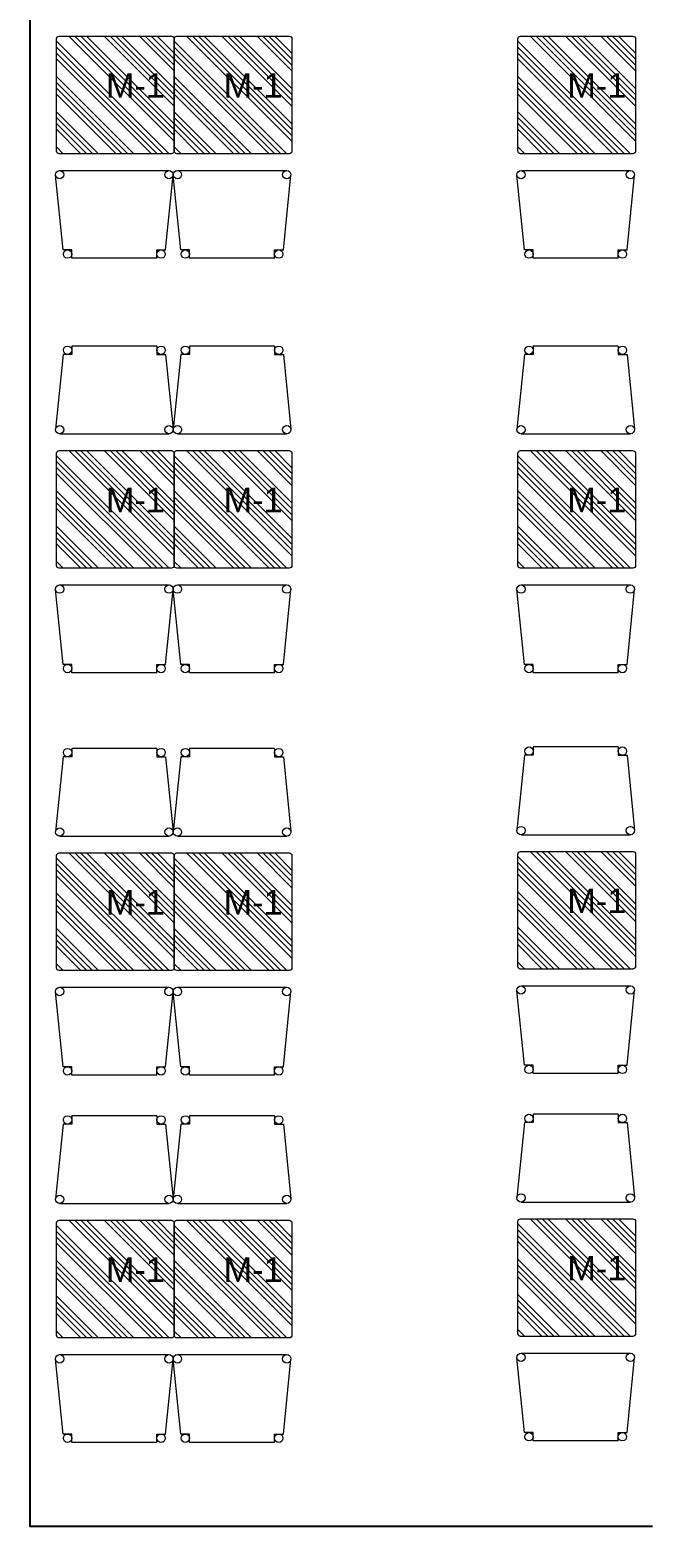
# Model space of a CAD drawing. Header units: centimetres. Extents: x 129282 to 136766, y 26190 to 28185.
# Drawn here: x 132624 to 132859, y 26190 to 26763 of the extents above; entities that cross this region are included whole.
import ezdxf

# ---------------------------------------------------------------- set-up
doc = ezdxf.new("R2010")
doc.units = ezdxf.units.CM
doc.header["$LTSCALE"] = 10
doc.header["$MEASUREMENT"] = 0
doc.layers.add('ARK_AHŞAP', color=45, linetype='Continuous', lineweight=15)
doc.layers.add('ARK_METAL', color=252, linetype='Continuous', lineweight=15)
doc.layers.add('LP-DIMENSION_INT_100', color=51, linetype='Continuous')
doc.layers.add('SD-YAZI', color=233, linetype='Continuous')
doc.styles.get("Standard").update_dxf_attribs({"font": 'arial.ttf'})
pattern_1 = [(135, (100268.181, -191197.783), (-6.7351921, -6.7351921), []), (135, (100268.181, -191195.5375), (-6.7351921, -6.7351921), []), (135, (100268.181, -191193.292), (-6.7351921, -6.7351921), []), (135, (100268.181, -191191.047), (-6.7351921, -6.7351921), [])]
pattern_2 = [(135, (100223.181, -191197.783), (-6.7351921, -6.7351921), []), (135, (100223.181, -191195.5375), (-6.7351921, -6.7351921), []), (135, (100223.181, -191193.292), (-6.7351921, -6.7351921), []), (135, (100223.181, -191191.047), (-6.7351921, -6.7351921), [])]
pattern_3 = [(135, (100268.181, -191650.964), (-6.7351921, -6.7351921), []), (135, (100268.181, -191648.719), (-6.7351921, -6.7351921), []), (135, (100268.181, -191646.474), (-6.7351921, -6.7351921), []), (135, (100268.181, -191644.229), (-6.7351921, -6.7351921), [])]
pattern_4 = [(135, (100223.181, -191650.964), (-6.7351921, -6.7351921), []), (135, (100223.181, -191648.719), (-6.7351921, -6.7351921), []), (135, (100223.181, -191646.474), (-6.7351921, -6.7351921), []), (135, (100223.181, -191644.229), (-6.7351921, -6.7351921), [])]

# ---------------------------------------------------------------- blocks, each defined once
blk = doc.blocks.new('kj')
at = {"layer": 'LP-DIMENSION_INT_100', "color": 2}
blk.add_lwpolyline([(130239.37, 28185.2), (129939.37, 28185.2), (129939.37, 26190.2), (130177.37, 26190.2)], dxfattribs=at)

msp = doc.modelspace()

# ---------------------------------------------------------------- hatches: boundary and pattern name
at = {"layer": 'ARK_METAL'}
h = msp.add_hatch(dxfattribs=at)
h.set_pattern_fill('ANSI34', color=256, scale=0.5, angle=450)
h.set_pattern_definition(pattern_2)
h.paths.add_polyline_path([(132679.28, 26759.4, 0.414214), (132678.28, 26760.4), (132635.28, 26760.4, 0.414214), (132634.28, 26759.4), (132634.28, 26716.4, 0.414214), (132635.28, 26715.4), (132678.28, 26715.4, 0.414214), (132679.28, 26716.4)])
h = msp.add_hatch(dxfattribs=at)
h.set_pattern_fill('ANSI34', color=256, scale=0.5, angle=450)
h.set_pattern_definition(pattern_2)
h.paths.add_polyline_path([(132679.28, 26759.4, 0.414214), (132678.28, 26760.4), (132635.28, 26760.4, 0.414214), (132634.28, 26759.4), (132634.28, 26716.4, 0.414214), (132635.28, 26715.4), (132678.28, 26715.4, 0.414214), (132679.28, 26716.4)])
h = msp.add_hatch(dxfattribs=at)
h.set_pattern_fill('ANSI34', color=256, scale=0.5, angle=450)
h.set_pattern_definition(pattern_1)
h.paths.add_polyline_path([(132724.28, 26759.4, 0.414214), (132723.28, 26760.4), (132680.28, 26760.4, 0.414214), (132679.28, 26759.4), (132679.28, 26716.4, 0.414214), (132680.28, 26715.4), (132723.28, 26715.4, 0.414214), (132724.28, 26716.4)])
h = msp.add_hatch(dxfattribs=at)
h.set_pattern_fill('ANSI34', color=256, scale=0.5, angle=450)
h.set_pattern_definition(pattern_1)
h.paths.add_polyline_path([(132724.28, 26759.4, 0.414214), (132723.28, 26760.4), (132680.28, 26760.4, 0.414214), (132679.28, 26759.4), (132679.28, 26716.4, 0.414214), (132680.28, 26715.4), (132723.28, 26715.4, 0.414214), (132724.28, 26716.4)])
h = msp.add_hatch(dxfattribs=at)
h.set_pattern_fill('ANSI34', color=256, scale=0.5, angle=450)
h.set_pattern_definition([(135, (100399.554, -191197.783), (-6.7351921, -6.7351921), []), (135, (100399.554, -191195.5375), (-6.7351921, -6.7351921), []), (135, (100399.554, -191193.292), (-6.7351921, -6.7351921), []), (135, (100399.554, -191191.047), (-6.7351921, -6.7351921), [])])
h.paths.add_polyline_path([(132855.65, 26759.4, 0.414214), (132854.65, 26760.4), (132811.65, 26760.4, 0.414214), (132810.65, 26759.4), (132810.65, 26716.4, 0.414214), (132811.65, 26715.4), (132854.65, 26715.4, 0.414214), (132855.65, 26716.4)])
h = msp.add_hatch(dxfattribs=at)
h.set_pattern_fill('ANSI34', color=256, scale=0.5, angle=450)
h.set_pattern_definition([(135, (100223.181, -191356.401), (-6.7351921, -6.7351921), []), (135, (100223.181, -191354.156), (-6.7351921, -6.7351921), []), (135, (100223.181, -191351.911), (-6.7351921, -6.7351921), []), (135, (100223.181, -191349.666), (-6.7351921, -6.7351921), [])])
h.paths.add_polyline_path([(132679.28, 26600.79, 0.414214), (132678.28, 26601.79), (132635.28, 26601.79, 0.414214), (132634.28, 26600.79), (132634.28, 26557.79, 0.414214), (132635.28, 26556.79), (132678.28, 26556.79, 0.414214), (132679.28, 26557.79)])
h = msp.add_hatch(dxfattribs=at)
h.set_pattern_fill('ANSI34', color=256, scale=0.5, angle=450)
h.set_pattern_definition([(135, (100268.181, -191356.401), (-6.7351921, -6.7351921), []), (135, (100268.181, -191354.156), (-6.7351921, -6.7351921), []), (135, (100268.181, -191351.911), (-6.7351921, -6.7351921), []), (135, (100268.181, -191349.666), (-6.7351921, -6.7351921), [])])
h.paths.add_polyline_path([(132724.28, 26600.79, 0.414214), (132723.28, 26601.79), (132680.28, 26601.79, 0.414214), (132679.28, 26600.79), (132679.28, 26557.79, 0.414214), (132680.28, 26556.79), (132723.28, 26556.79, 0.414214), (132724.28, 26557.79)])
h = msp.add_hatch(dxfattribs=at)
h.set_pattern_fill('ANSI34', color=256, scale=0.5, angle=450)
h.set_pattern_definition([(135, (100399.554, -191356.401), (-6.7351921, -6.7351921), []), (135, (100399.554, -191354.156), (-6.7351921, -6.7351921), []), (135, (100399.554, -191351.911), (-6.7351921, -6.7351921), []), (135, (100399.554, -191349.666), (-6.7351921, -6.7351921), [])])
h.paths.add_polyline_path([(132855.65, 26600.79, 0.414214), (132854.65, 26601.79), (132811.65, 26601.79, 0.414214), (132810.65, 26600.79), (132810.65, 26557.79, 0.414214), (132811.65, 26556.79), (132854.65, 26556.79, 0.414214), (132855.65, 26557.79)])
h = msp.add_hatch(dxfattribs=at)
h.set_pattern_fill('ANSI34', color=256, scale=0.5, angle=450)
h.set_pattern_definition([(135, (100223.181, -191510.38), (-6.7351921, -6.7351921), []), (135, (100223.181, -191508.134), (-6.7351921, -6.7351921), []), (135, (100223.181, -191505.889), (-6.7351921, -6.7351921), []), (135, (100223.181, -191503.644), (-6.7351921, -6.7351921), [])])
h.paths.add_polyline_path([(132679.28, 26446.81, 0.414214), (132678.28, 26447.81), (132635.28, 26447.81, 0.414214), (132634.28, 26446.81), (132634.28, 26403.81, 0.414214), (132635.28, 26402.81), (132678.28, 26402.81, 0.414214), (132679.28, 26403.81)])
h = msp.add_hatch(dxfattribs=at)
h.set_pattern_fill('ANSI34', color=256, scale=0.5, angle=450)
h.set_pattern_definition([(135, (100268.181, -191510.38), (-6.7351921, -6.7351921), []), (135, (100268.181, -191508.134), (-6.7351921, -6.7351921), []), (135, (100268.181, -191505.889), (-6.7351921, -6.7351921), []), (135, (100268.181, -191503.644), (-6.7351921, -6.7351921), [])])
h.paths.add_polyline_path([(132724.28, 26446.81, 0.414214), (132723.28, 26447.81), (132680.28, 26447.81, 0.414214), (132679.28, 26446.81), (132679.28, 26403.81, 0.414214), (132680.28, 26402.81), (132723.28, 26402.81, 0.414214), (132724.28, 26403.81)])
h = msp.add_hatch(dxfattribs=at)
h.set_pattern_fill('ANSI34', color=256, scale=0.5, angle=450)
h.set_pattern_definition([(135, (100399.554, -191509.8155), (-6.7351921, -6.7351921), []), (135, (100399.554, -191507.57), (-6.7351921, -6.7351921), []), (135, (100399.554, -191505.325), (-6.7351921, -6.7351921), []), (135, (100399.554, -191503.08), (-6.7351921, -6.7351921), [])])
h.paths.add_polyline_path([(132855.65, 26447.37, 0.414214), (132854.65, 26448.37), (132811.65, 26448.37, 0.414214), (132810.65, 26447.37), (132810.65, 26404.37, 0.414214), (132811.65, 26403.37), (132854.65, 26403.37, 0.414214), (132855.65, 26404.37)])
h = msp.add_hatch(dxfattribs=at)
h.set_pattern_fill('ANSI34', color=256, scale=0.5, angle=450)
h.set_pattern_definition(pattern_4)
h.paths.add_polyline_path([(132679.28, 26306.22, 0.414214), (132678.28, 26307.22), (132635.28, 26307.22, 0.414214), (132634.28, 26306.22), (132634.28, 26263.22, 0.414214), (132635.28, 26262.22), (132678.28, 26262.22, 0.414214), (132679.28, 26263.22)])
h = msp.add_hatch(dxfattribs=at)
h.set_pattern_fill('ANSI34', color=256, scale=0.5, angle=450)
h.set_pattern_definition(pattern_4)
h.paths.add_polyline_path([(132679.28, 26306.22, 0.414214), (132678.28, 26307.22), (132635.28, 26307.22, 0.414214), (132634.28, 26306.22), (132634.28, 26263.22, 0.414214), (132635.28, 26262.22), (132678.28, 26262.22, 0.414214), (132679.28, 26263.22)])
h = msp.add_hatch(dxfattribs=at)
h.set_pattern_fill('ANSI34', color=256, scale=0.5, angle=450)
h.set_pattern_definition(pattern_3)
h.paths.add_polyline_path([(132724.28, 26306.22, 0.414214), (132723.28, 26307.22), (132680.28, 26307.22, 0.414214), (132679.28, 26306.22), (132679.28, 26263.22, 0.414214), (132680.28, 26262.22), (132723.28, 26262.22, 0.414214), (132724.28, 26263.22)])
h = msp.add_hatch(dxfattribs=at)
h.set_pattern_fill('ANSI34', color=256, scale=0.5, angle=450)
h.set_pattern_definition(pattern_3)
h.paths.add_polyline_path([(132724.28, 26306.22, 0.414214), (132723.28, 26307.22), (132680.28, 26307.22, 0.414214), (132679.28, 26306.22), (132679.28, 26263.22, 0.414214), (132680.28, 26262.22), (132723.28, 26262.22, 0.414214), (132724.28, 26263.22)])
h = msp.add_hatch(dxfattribs=at)
h.set_pattern_fill('ANSI34', color=256, scale=0.5, angle=450)
h.set_pattern_definition([(135, (100399.554, -191650.4), (-6.7351921, -6.7351921), []), (135, (100399.554, -191648.155), (-6.7351921, -6.7351921), []), (135, (100399.554, -191645.91), (-6.7351921, -6.7351921), []), (135, (100399.554, -191643.665), (-6.7351921, -6.7351921), [])])
h.paths.add_polyline_path([(132855.65, 26306.79, 0.414214), (132854.65, 26307.79), (132811.65, 26307.79, 0.414214), (132810.65, 26306.79), (132810.65, 26263.79, 0.414214), (132811.65, 26262.79), (132854.65, 26262.79, 0.414214), (132855.65, 26263.79)])

# ---------------------------------------------------------------- linework, layer by layer
at = {"layer": 'ARK_AHŞAP'}
for centre in [(132635.5, 26707.39), (132635.5, 26707.39), (132677.3, 26707.39), (132677.3, 26707.39), (132680.5, 26707.39), (132680.5, 26707.39), (132722.3, 26707.39), (132722.3, 26707.39), (132811.87, 26707.39), (132853.67, 26707.39), (132638.54, 26676.99), (132638.54, 26676.99), (132674.26, 26676.99), (132674.26, 26676.99), (132683.54, 26676.99), (132683.54, 26676.99), (132719.26, 26676.99), (132719.26, 26676.99), (132814.91, 26676.99), (132850.63, 26676.99), (132638.54, 26640.2), (132674.26, 26640.2), (132683.54, 26640.2), (132719.26, 26640.2), (132814.91, 26640.2), (132850.63, 26640.2), (132635.5, 26609.8), (132677.3, 26609.8), (132680.5, 26609.8), (132722.3, 26609.8), (132811.87, 26609.8), (132853.67, 26609.8), (132635.5, 26548.77), (132677.3, 26548.77), (132680.5, 26548.77), (132722.3, 26548.77), (132811.87, 26548.77), (132853.67, 26548.77), (132638.54, 26518.37), (132674.26, 26518.37), (132683.54, 26518.37), (132719.26, 26518.37), (132814.91, 26518.37), (132850.63, 26518.37), (132638.54, 26486.22), (132674.26, 26486.22), (132683.54, 26486.22), (132719.26, 26486.22), (132814.91, 26486.79), (132850.63, 26486.79), (132635.5, 26455.82), (132677.3, 26455.82), (132680.5, 26455.82), (132722.3, 26455.82), (132811.87, 26456.39), (132853.67, 26456.39), (132635.5, 26394.79), (132677.3, 26394.79), (132680.5, 26394.79), (132722.3, 26394.79), (132811.87, 26395.36), (132853.67, 26395.36), (132638.54, 26364.39), (132674.26, 26364.39), (132683.54, 26364.39), (132719.26, 26364.39), (132814.91, 26364.96), (132850.63, 26364.96), (132638.54, 26345.64), (132638.54, 26345.64), (132674.26, 26345.64), (132674.26, 26345.64), (132683.54, 26345.64), (132683.54, 26345.64), (132719.26, 26345.64), (132719.26, 26345.64), (132814.91, 26346.2), (132850.63, 26346.2), (132635.5, 26315.24), (132635.5, 26315.24), (132677.3, 26315.24), (132677.3, 26315.24), (132680.5, 26315.24), (132680.5, 26315.24), (132722.3, 26315.24), (132722.3, 26315.24), (132811.87, 26315.8), (132853.67, 26315.8), (132635.5, 26254.21), (132635.5, 26254.21), (132677.3, 26254.21), (132677.3, 26254.21), (132680.5, 26254.21), (132680.5, 26254.21), (132722.3, 26254.21), (132722.3, 26254.21), (132811.87, 26254.77), (132853.67, 26254.77), (132638.54, 26223.81), (132638.54, 26223.81), (132674.26, 26223.81), (132674.26, 26223.81), (132683.54, 26223.81), (132683.54, 26223.81), (132719.26, 26223.81), (132719.26, 26223.81), (132814.91, 26224.37), (132850.63, 26224.37)]:
    msp.add_circle(centre, 1.6, dxfattribs=at)
at = {"layer": 'ARK_METAL'}
for p, q in [((132636.78, 26678.59), (132633.91, 26707.23)), ((132636.78, 26678.59), (132633.91, 26707.23)), ((132635.5, 26708.99), (132677.3, 26708.99)), ((132635.5, 26708.99), (132677.3, 26708.99)), ((132676.02, 26678.59), (132678.89, 26707.23)), ((132676.02, 26678.59), (132678.89, 26707.23)), ((132681.78, 26678.59), (132678.91, 26707.23)), ((132681.78, 26678.59), (132678.91, 26707.23)), ((132680.5, 26708.99), (132722.3, 26708.99)), ((132680.5, 26708.99), (132722.3, 26708.99)), ((132721.02, 26678.59), (132723.89, 26707.23)), ((132721.02, 26678.59), (132723.89, 26707.23)), ((132813.15, 26678.59), (132810.28, 26707.23)), ((132811.87, 26708.99), (132853.67, 26708.99)), ((132852.39, 26678.59), (132855.26, 26707.23)), ((132640.14, 26678.59), (132636.78, 26678.59)), ((132640.14, 26678.59), (132636.78, 26678.59)), ((132640.14, 26675.39), (132640.14, 26678.59)), ((132640.14, 26675.39), (132640.14, 26678.59)), ((132672.66, 26678.59), (132676.02, 26678.59)), ((132672.66, 26675.39), (132672.66, 26678.59)), ((132672.66, 26678.59), (132676.02, 26678.59)), ((132672.66, 26675.39), (132672.66, 26678.59)), ((132685.14, 26678.59), (132681.78, 26678.59)), ((132685.14, 26678.59), (132681.78, 26678.59)), ((132685.14, 26675.39), (132685.14, 26678.59)), ((132685.14, 26675.39), (132685.14, 26678.59)), ((132717.66, 26678.59), (132721.02, 26678.59)), ((132717.66, 26675.39), (132717.66, 26678.59)), ((132717.66, 26678.59), (132721.02, 26678.59)), ((132717.66, 26675.39), (132717.66, 26678.59)), ((132816.51, 26678.59), (132813.15, 26678.59)), ((132816.51, 26675.39), (132816.51, 26678.59)), ((132849.03, 26678.59), (132852.39, 26678.59)), ((132849.03, 26675.39), (132849.03, 26678.59)), ((132653.9, 26675.39), (132640.14, 26675.39)), ((132672.66, 26675.39), (132640.14, 26675.39)), ((132653.9, 26675.39), (132640.14, 26675.39)), ((132672.66, 26675.39), (132640.14, 26675.39)), ((132698.9, 26675.39), (132685.14, 26675.39)), ((132717.66, 26675.39), (132685.14, 26675.39)), ((132698.9, 26675.39), (132685.14, 26675.39)), ((132717.66, 26675.39), (132685.14, 26675.39)), ((132830.27, 26675.39), (132816.51, 26675.39)), ((132849.03, 26675.39), (132816.51, 26675.39)), ((132636.78, 26638.6), (132633.91, 26609.96)), ((132640.14, 26638.6), (132636.78, 26638.6)), ((132653.9, 26641.8), (132640.14, 26641.8)), ((132672.66, 26641.8), (132640.14, 26641.8)), ((132640.14, 26641.8), (132640.14, 26638.6)), ((132672.66, 26641.8), (132672.66, 26638.6)), ((132672.66, 26638.6), (132676.02, 26638.6)), ((132676.02, 26638.6), (132678.89, 26609.96)), ((132681.78, 26638.6), (132678.91, 26609.96)), ((132685.14, 26638.6), (132681.78, 26638.6)), ((132698.9, 26641.8), (132685.14, 26641.8)), ((132717.66, 26641.8), (132685.14, 26641.8)), ((132685.14, 26641.8), (132685.14, 26638.6)), ((132717.66, 26641.8), (132717.66, 26638.6)), ((132717.66, 26638.6), (132721.02, 26638.6)), ((132721.02, 26638.6), (132723.89, 26609.96)), ((132813.15, 26638.6), (132810.28, 26609.96)), ((132816.51, 26638.6), (132813.15, 26638.6)), ((132830.27, 26641.8), (132816.51, 26641.8)), ((132849.03, 26641.8), (132816.51, 26641.8)), ((132816.51, 26641.8), (132816.51, 26638.6)), ((132849.03, 26641.8), (132849.03, 26638.6)), ((132849.03, 26638.6), (132852.39, 26638.6)), ((132852.39, 26638.6), (132855.26, 26609.96)), ((132635.5, 26608.2), (132677.3, 26608.2)), ((132680.5, 26608.2), (132722.3, 26608.2)), ((132811.87, 26608.2), (132853.67, 26608.2)), ((132636.78, 26519.97), (132633.91, 26548.61)), ((132635.5, 26550.37), (132677.3, 26550.37)), ((132676.02, 26519.97), (132678.89, 26548.61)), ((132681.78, 26519.97), (132678.91, 26548.61)), ((132680.5, 26550.37), (132722.3, 26550.37)), ((132721.02, 26519.97), (132723.89, 26548.61)), ((132813.15, 26519.97), (132810.28, 26548.61)), ((132811.87, 26550.37), (132853.67, 26550.37)), ((132852.39, 26519.97), (132855.26, 26548.61)), ((132640.14, 26519.97), (132636.78, 26519.97)), ((132640.14, 26516.77), (132640.14, 26519.97)), ((132653.9, 26516.77), (132640.14, 26516.77)), ((132672.66, 26516.77), (132640.14, 26516.77)), ((132672.66, 26519.97), (132676.02, 26519.97)), ((132672.66, 26516.77), (132672.66, 26519.97)), ((132685.14, 26519.97), (132681.78, 26519.97)), ((132685.14, 26516.77), (132685.14, 26519.97)), ((132698.9, 26516.77), (132685.14, 26516.77)), ((132717.66, 26516.77), (132685.14, 26516.77)), ((132717.66, 26519.97), (132721.02, 26519.97)), ((132717.66, 26516.77), (132717.66, 26519.97)), ((132816.51, 26519.97), (132813.15, 26519.97)), ((132816.51, 26516.77), (132816.51, 26519.97)), ((132830.27, 26516.77), (132816.51, 26516.77)), ((132849.03, 26516.77), (132816.51, 26516.77)), ((132849.03, 26519.97), (132852.39, 26519.97)), ((132849.03, 26516.77), (132849.03, 26519.97)), ((132653.9, 26487.82), (132640.14, 26487.82)), ((132672.66, 26487.82), (132640.14, 26487.82)), ((132640.14, 26487.82), (132640.14, 26484.62)), ((132672.66, 26487.82), (132672.66, 26484.62)), ((132698.9, 26487.82), (132685.14, 26487.82)), ((132717.66, 26487.82), (132685.14, 26487.82)), ((132685.14, 26487.82), (132685.14, 26484.62)), ((132717.66, 26487.82), (132717.66, 26484.62)), ((132830.27, 26488.39), (132816.51, 26488.39)), ((132849.03, 26488.39), (132816.51, 26488.39)), ((132816.51, 26488.39), (132816.51, 26485.19)), ((132849.03, 26488.39), (132849.03, 26485.19)), ((132636.78, 26484.62), (132633.91, 26455.98)), ((132640.14, 26484.62), (132636.78, 26484.62)), ((132672.66, 26484.62), (132676.02, 26484.62)), ((132676.02, 26484.62), (132678.89, 26455.98)), ((132681.78, 26484.62), (132678.91, 26455.98)), ((132685.14, 26484.62), (132681.78, 26484.62)), ((132717.66, 26484.62), (132721.02, 26484.62)), ((132721.02, 26484.62), (132723.89, 26455.98)), ((132813.15, 26485.19), (132810.28, 26456.55)), ((132816.51, 26485.19), (132813.15, 26485.19)), ((132849.03, 26485.19), (132852.39, 26485.19)), ((132852.39, 26485.19), (132855.26, 26456.55)), ((132635.5, 26454.22), (132677.3, 26454.22)), ((132680.5, 26454.22), (132722.3, 26454.22)), ((132811.87, 26454.79), (132853.67, 26454.79)), ((132635.5, 26396.39), (132677.3, 26396.39)), ((132680.5, 26396.39), (132722.3, 26396.39)), ((132811.87, 26396.96), (132853.67, 26396.96)), ((132636.78, 26365.99), (132633.91, 26394.63)), ((132676.02, 26365.99), (132678.89, 26394.63)), ((132681.78, 26365.99), (132678.91, 26394.63)), ((132721.02, 26365.99), (132723.89, 26394.63)), ((132813.15, 26366.56), (132810.28, 26395.2)), ((132852.39, 26366.56), (132855.26, 26395.2)), ((132640.14, 26365.99), (132636.78, 26365.99)), ((132640.14, 26362.79), (132640.14, 26365.99)), ((132653.9, 26362.79), (132640.14, 26362.79)), ((132672.66, 26362.79), (132640.14, 26362.79)), ((132672.66, 26365.99), (132676.02, 26365.99)), ((132672.66, 26362.79), (132672.66, 26365.99)), ((132685.14, 26365.99), (132681.78, 26365.99)), ((132685.14, 26362.79), (132685.14, 26365.99)), ((132698.9, 26362.79), (132685.14, 26362.79)), ((132717.66, 26362.79), (132685.14, 26362.79)), ((132717.66, 26365.99), (132721.02, 26365.99)), ((132717.66, 26362.79), (132717.66, 26365.99)), ((132816.51, 26366.56), (132813.15, 26366.56)), ((132816.51, 26363.36), (132816.51, 26366.56)), ((132830.27, 26363.36), (132816.51, 26363.36)), ((132849.03, 26363.36), (132816.51, 26363.36)), ((132849.03, 26366.56), (132852.39, 26366.56)), ((132849.03, 26363.36), (132849.03, 26366.56)), ((132653.9, 26347.24), (132640.14, 26347.24)), ((132672.66, 26347.24), (132640.14, 26347.24)), ((132640.14, 26347.24), (132640.14, 26344.04)), ((132653.9, 26347.24), (132640.14, 26347.24)), ((132672.66, 26347.24), (132640.14, 26347.24)), ((132640.14, 26347.24), (132640.14, 26344.04)), ((132672.66, 26347.24), (132672.66, 26344.04)), ((132672.66, 26347.24), (132672.66, 26344.04)), ((132698.9, 26347.24), (132685.14, 26347.24)), ((132717.66, 26347.24), (132685.14, 26347.24)), ((132685.14, 26347.24), (132685.14, 26344.04)), ((132698.9, 26347.24), (132685.14, 26347.24)), ((132717.66, 26347.24), (132685.14, 26347.24)), ((132685.14, 26347.24), (132685.14, 26344.04)), ((132717.66, 26347.24), (132717.66, 26344.04)), ((132717.66, 26347.24), (132717.66, 26344.04)), ((132813.15, 26344.6), (132810.28, 26315.96)), ((132816.51, 26344.6), (132813.15, 26344.6)), ((132830.27, 26347.8), (132816.51, 26347.8)), ((132849.03, 26347.8), (132816.51, 26347.8)), ((132816.51, 26347.8), (132816.51, 26344.6)), ((132849.03, 26347.8), (132849.03, 26344.6)), ((132849.03, 26344.6), (132852.39, 26344.6)), ((132852.39, 26344.6), (132855.26, 26315.96)), ((132636.78, 26344.04), (132633.91, 26315.4)), ((132636.78, 26344.04), (132633.91, 26315.4)), ((132640.14, 26344.04), (132636.78, 26344.04)), ((132640.14, 26344.04), (132636.78, 26344.04)), ((132672.66, 26344.04), (132676.02, 26344.04)), ((132672.66, 26344.04), (132676.02, 26344.04)), ((132676.02, 26344.04), (132678.89, 26315.4)), ((132676.02, 26344.04), (132678.89, 26315.4)), ((132681.78, 26344.04), (132678.91, 26315.4)), ((132681.78, 26344.04), (132678.91, 26315.4)), ((132685.14, 26344.04), (132681.78, 26344.04)), ((132685.14, 26344.04), (132681.78, 26344.04)), ((132717.66, 26344.04), (132721.02, 26344.04)), ((132717.66, 26344.04), (132721.02, 26344.04)), ((132721.02, 26344.04), (132723.89, 26315.4)), ((132721.02, 26344.04), (132723.89, 26315.4)), ((132635.5, 26313.64), (132677.3, 26313.64)), ((132635.5, 26313.64), (132677.3, 26313.64)), ((132680.5, 26313.64), (132722.3, 26313.64)), ((132680.5, 26313.64), (132722.3, 26313.64)), ((132811.87, 26314.2), (132853.67, 26314.2)), ((132636.78, 26225.41), (132633.91, 26254.05)), ((132636.78, 26225.41), (132633.91, 26254.05)), ((132635.5, 26255.81), (132677.3, 26255.81)), ((132635.5, 26255.81), (132677.3, 26255.81)), ((132676.02, 26225.41), (132678.89, 26254.05)), ((132676.02, 26225.41), (132678.89, 26254.05)), ((132681.78, 26225.41), (132678.91, 26254.05)), ((132681.78, 26225.41), (132678.91, 26254.05)), ((132680.5, 26255.81), (132722.3, 26255.81)), ((132680.5, 26255.81), (132722.3, 26255.81)), ((132721.02, 26225.41), (132723.89, 26254.05)), ((132721.02, 26225.41), (132723.89, 26254.05)), ((132813.15, 26225.97), (132810.28, 26254.61)), ((132811.87, 26256.37), (132853.67, 26256.37)), ((132852.39, 26225.97), (132855.26, 26254.61)), ((132640.14, 26225.41), (132636.78, 26225.41)), ((132640.14, 26225.41), (132636.78, 26225.41)), ((132640.14, 26222.21), (132640.14, 26225.41)), ((132640.14, 26222.21), (132640.14, 26225.41)), ((132672.66, 26225.41), (132676.02, 26225.41)), ((132672.66, 26222.21), (132672.66, 26225.41)), ((132672.66, 26225.41), (132676.02, 26225.41)), ((132672.66, 26222.21), (132672.66, 26225.41)), ((132685.14, 26225.41), (132681.78, 26225.41)), ((132685.14, 26225.41), (132681.78, 26225.41)), ((132685.14, 26222.21), (132685.14, 26225.41)), ((132685.14, 26222.21), (132685.14, 26225.41)), ((132717.66, 26225.41), (132721.02, 26225.41)), ((132717.66, 26222.21), (132717.66, 26225.41)), ((132717.66, 26225.41), (132721.02, 26225.41)), ((132717.66, 26222.21), (132717.66, 26225.41)), ((132816.51, 26225.97), (132813.15, 26225.97)), ((132816.51, 26222.77), (132816.51, 26225.97)), ((132849.03, 26225.97), (132852.39, 26225.97)), ((132849.03, 26222.77), (132849.03, 26225.97)), ((132653.9, 26222.21), (132640.14, 26222.21)), ((132672.66, 26222.21), (132640.14, 26222.21)), ((132653.9, 26222.21), (132640.14, 26222.21)), ((132672.66, 26222.21), (132640.14, 26222.21)), ((132698.9, 26222.21), (132685.14, 26222.21)), ((132717.66, 26222.21), (132685.14, 26222.21)), ((132698.9, 26222.21), (132685.14, 26222.21)), ((132717.66, 26222.21), (132685.14, 26222.21)), ((132830.27, 26222.77), (132816.51, 26222.77)), ((132849.03, 26222.77), (132816.51, 26222.77))]:
    msp.add_line(p, q, dxfattribs=at)
for points in [[(132678.28, 26715.4), (132635.28, 26715.4, -0.414214), (132634.28, 26716.4), (132634.28, 26759.4, -0.414214), (132635.28, 26760.4), (132678.28, 26760.4, -0.414214), (132679.28, 26759.4), (132679.28, 26716.4, -0.414214)], [(132678.28, 26715.4), (132635.28, 26715.4, -0.414214), (132634.28, 26716.4), (132634.28, 26759.4, -0.414214), (132635.28, 26760.4), (132678.28, 26760.4, -0.414214), (132679.28, 26759.4), (132679.28, 26716.4, -0.414214)], [(132723.28, 26715.4), (132680.28, 26715.4, -0.414214), (132679.28, 26716.4), (132679.28, 26759.4, -0.414214), (132680.28, 26760.4), (132723.28, 26760.4, -0.414214), (132724.28, 26759.4), (132724.28, 26716.4, -0.414214)], [(132723.28, 26715.4), (132680.28, 26715.4, -0.414214), (132679.28, 26716.4), (132679.28, 26759.4, -0.414214), (132680.28, 26760.4), (132723.28, 26760.4, -0.414214), (132724.28, 26759.4), (132724.28, 26716.4, -0.414214)], [(132854.65, 26715.4), (132811.65, 26715.4, -0.414214), (132810.65, 26716.4), (132810.65, 26759.4, -0.414214), (132811.65, 26760.4), (132854.65, 26760.4, -0.414214), (132855.65, 26759.4), (132855.65, 26716.4, -0.414214)], [(132678.28, 26556.79), (132635.28, 26556.79, -0.414214), (132634.28, 26557.79), (132634.28, 26600.79, -0.414214), (132635.28, 26601.79), (132678.28, 26601.79, -0.414214), (132679.28, 26600.79), (132679.28, 26557.79, -0.414214)], [(132723.28, 26556.79), (132680.28, 26556.79, -0.414214), (132679.28, 26557.79), (132679.28, 26600.79, -0.414214), (132680.28, 26601.79), (132723.28, 26601.79, -0.414214), (132724.28, 26600.79), (132724.28, 26557.79, -0.414214)], [(132854.65, 26556.79), (132811.65, 26556.79, -0.414214), (132810.65, 26557.79), (132810.65, 26600.79, -0.414214), (132811.65, 26601.79), (132854.65, 26601.79, -0.414214), (132855.65, 26600.79), (132855.65, 26557.79, -0.414214)], [(132678.28, 26402.81), (132635.28, 26402.81, -0.414214), (132634.28, 26403.81), (132634.28, 26446.81, -0.414214), (132635.28, 26447.81), (132678.28, 26447.81, -0.414214), (132679.28, 26446.81), (132679.28, 26403.81, -0.414214)], [(132723.28, 26402.81), (132680.28, 26402.81, -0.414214), (132679.28, 26403.81), (132679.28, 26446.81, -0.414214), (132680.28, 26447.81), (132723.28, 26447.81, -0.414214), (132724.28, 26446.81), (132724.28, 26403.81, -0.414214)], [(132854.65, 26403.37), (132811.65, 26403.37, -0.414214), (132810.65, 26404.37), (132810.65, 26447.37, -0.414214), (132811.65, 26448.37), (132854.65, 26448.37, -0.414214), (132855.65, 26447.37), (132855.65, 26404.37, -0.414214)], [(132678.28, 26262.22), (132635.28, 26262.22, -0.414214), (132634.28, 26263.22), (132634.28, 26306.22, -0.414214), (132635.28, 26307.22), (132678.28, 26307.22, -0.414214), (132679.28, 26306.22), (132679.28, 26263.22, -0.414214)], [(132678.28, 26262.22), (132635.28, 26262.22, -0.414214), (132634.28, 26263.22), (132634.28, 26306.22, -0.414214), (132635.28, 26307.22), (132678.28, 26307.22, -0.414214), (132679.28, 26306.22), (132679.28, 26263.22, -0.414214)], [(132723.28, 26262.22), (132680.28, 26262.22, -0.414214), (132679.28, 26263.22), (132679.28, 26306.22, -0.414214), (132680.28, 26307.22), (132723.28, 26307.22, -0.414214), (132724.28, 26306.22), (132724.28, 26263.22, -0.414214)], [(132723.28, 26262.22), (132680.28, 26262.22, -0.414214), (132679.28, 26263.22), (132679.28, 26306.22, -0.414214), (132680.28, 26307.22), (132723.28, 26307.22, -0.414214), (132724.28, 26306.22), (132724.28, 26263.22, -0.414214)], [(132854.65, 26262.79), (132811.65, 26262.79, -0.414214), (132810.65, 26263.79), (132810.65, 26306.79, -0.414214), (132811.65, 26307.79), (132854.65, 26307.79, -0.414214), (132855.65, 26306.79), (132855.65, 26263.79, -0.414214)]]:
    msp.add_lwpolyline(points, format="xyb", close=True, dxfattribs=at)

# ---------------------------------------------------------------- block references
at = {"layer": 'LP-DIMENSION_INT_100', "color": 2}
msp.add_blockref('kj', (2684.77, 0), dxfattribs=at)

# ---------------------------------------------------------------- texts
at = {"layer": 'SD-YAZI', "color": 2, "char_height": 9.36, "attachment_point": 7}
for insert in [(132653.2, 26736.83), (132653.2, 26736.83), (132698.2, 26736.83), (132698.2, 26736.83), (132829.58, 26736.83), (132653.2, 26578.21), (132698.2, 26578.21), (132829.58, 26578.21), (132653.2, 26424.24), (132698.2, 26424.24), (132829.58, 26424.8), (132653.2, 26283.65), (132653.2, 26283.65), (132698.2, 26283.65), (132698.2, 26283.65), (132829.58, 26284.22)]:
    msp.add_mtext_dynamic_manual_height_columns('M-1', width=1669.2448, gutter_width=60, heights=[0], dxfattribs=dict(at, insert=insert))

doc.saveas('drawing.dxf')
